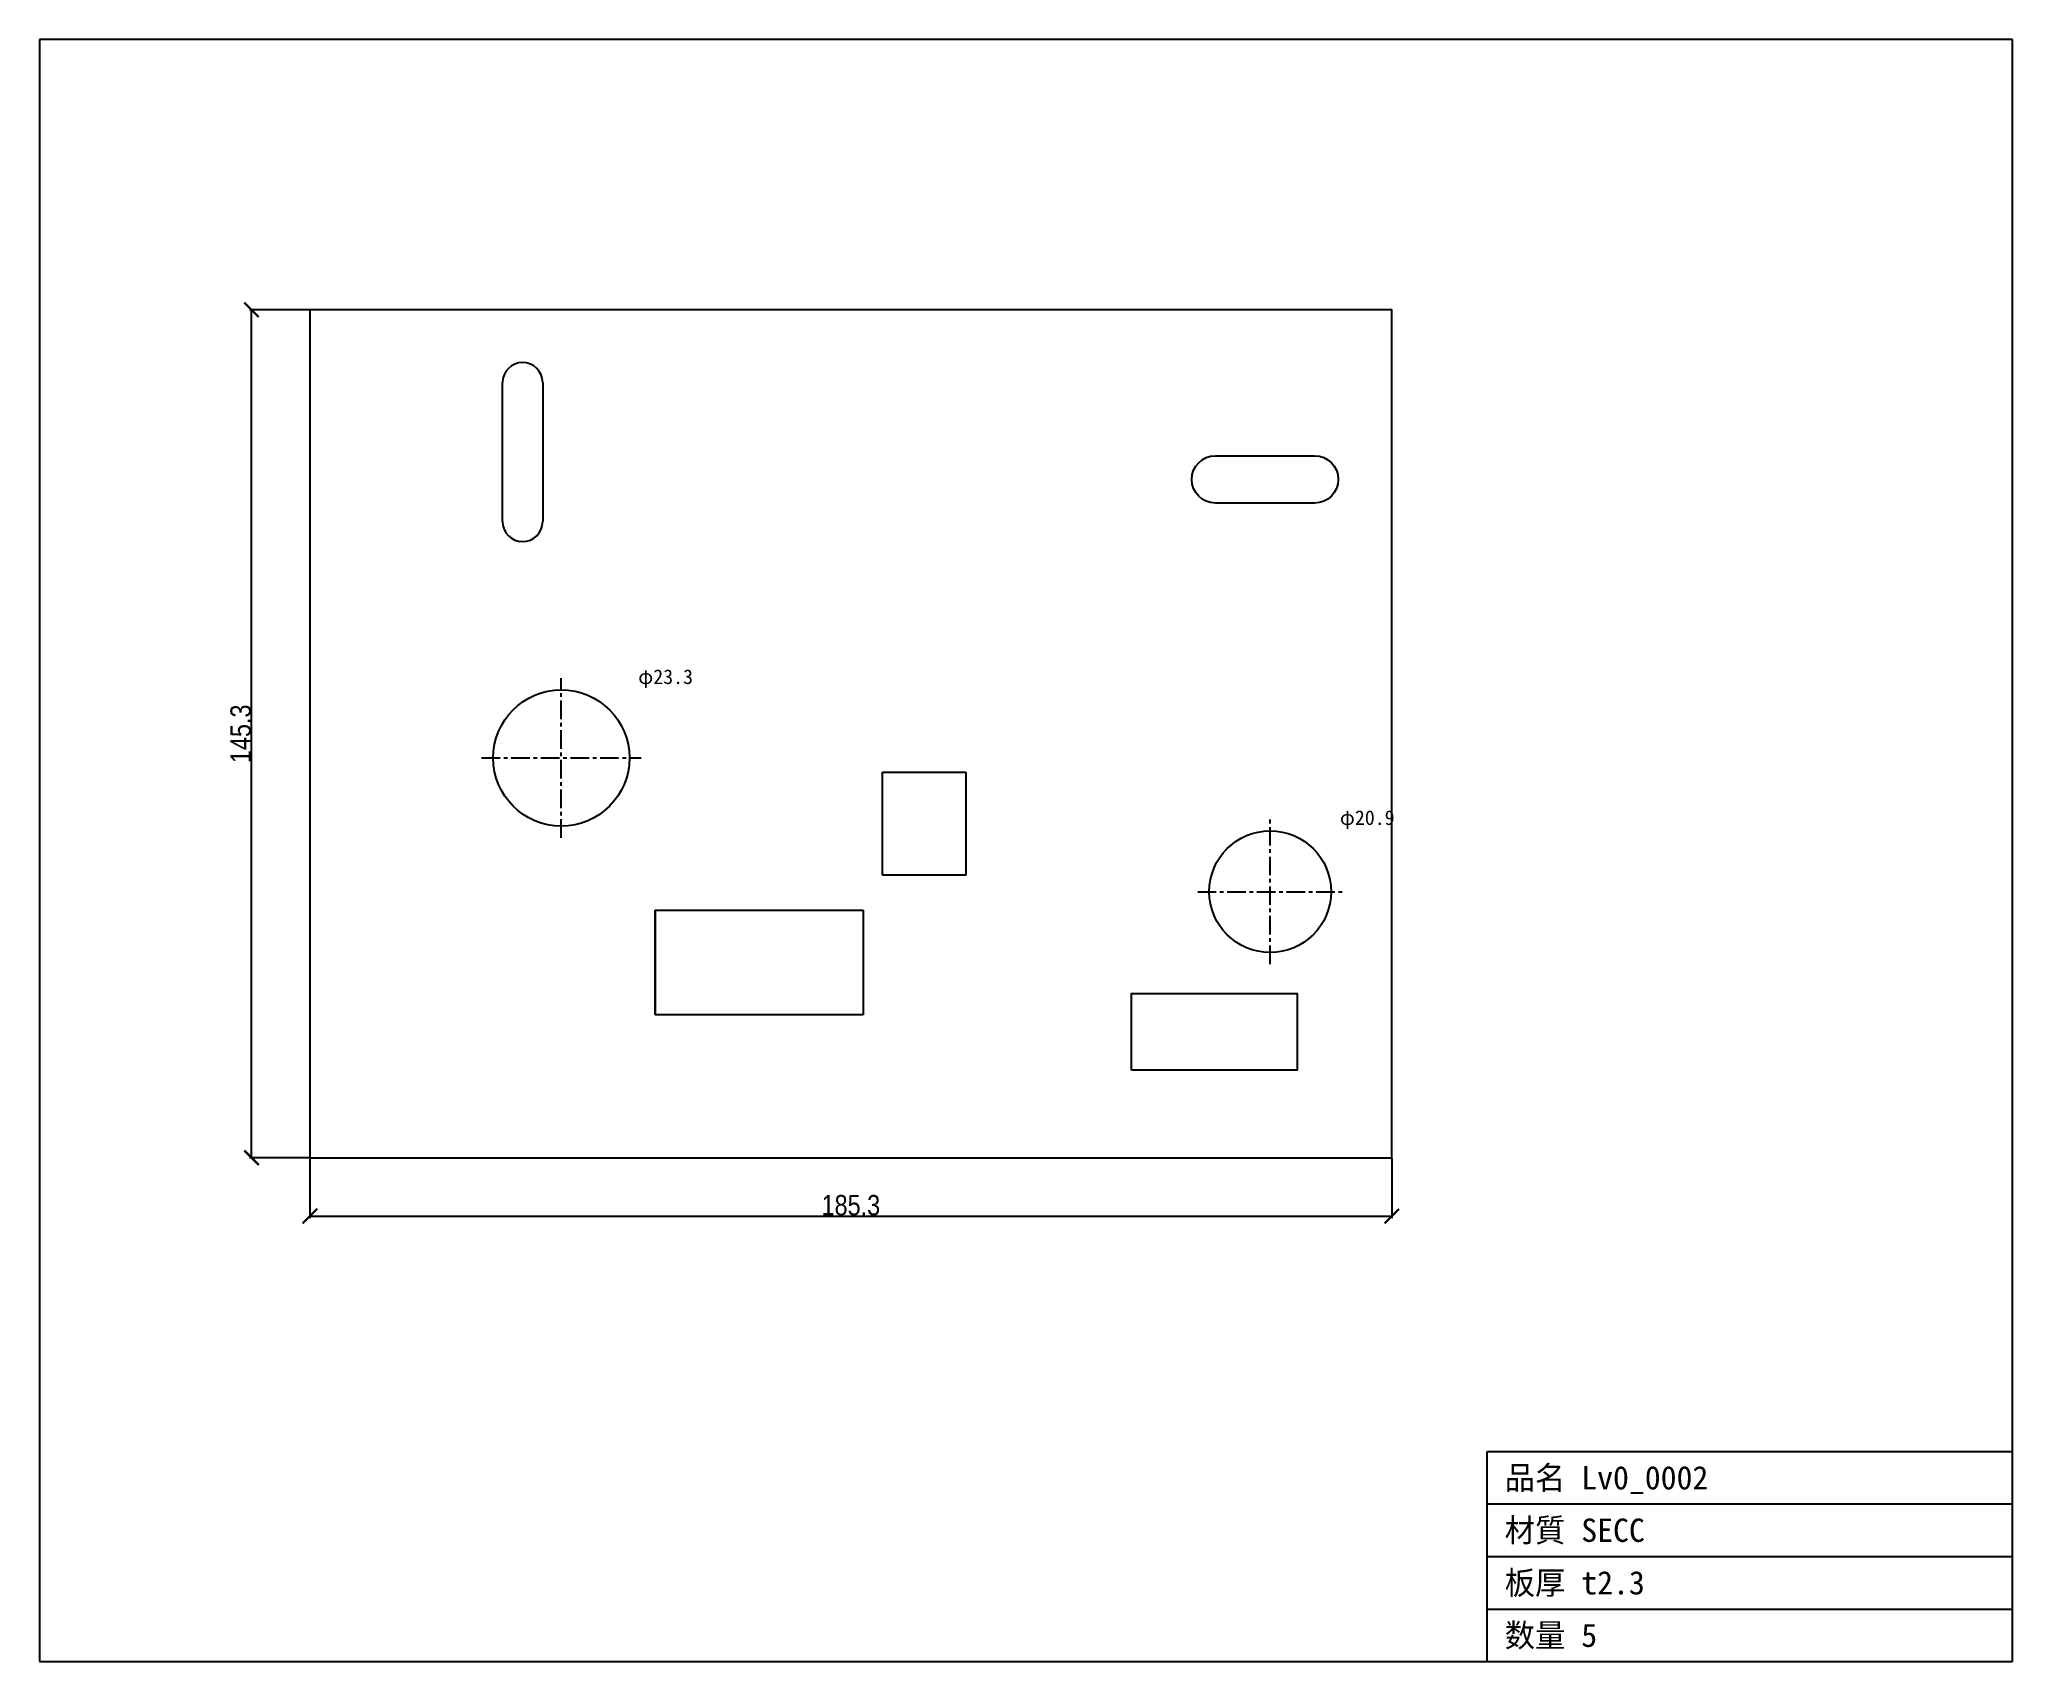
# Model space of a CAD drawing. Header units: millimetres. Extents: x -46 to 292, y -86 to 192.
import ezdxf

# ---------------------------------------------------------------- set-up
doc = ezdxf.new("R2010")
doc.units = ezdxf.units.MM
doc.linetypes.add('CENTER', pattern=[5.08, 3.175, -0.635, 0.635, -0.635])
for name, color, linetype in [('12', 7, 'Continuous'), ('15', 7, 'Continuous'), ('3', 7, 'Continuous'), ('4', 7, 'Continuous'), ('9', 7, 'Continuous')]:
    doc.layers.add(name, color=color, linetype=linetype)
doc.styles.add('OpenSansCondensed-Light', font='OpenSansCondensed-Light.ttf')
doc.dimstyles.new('EZDXF', dxfattribs={"dimtxt": 0.25, "dimasz": 0.175, "dimexe": 0.375, "dimexo": 0.125, "dimgap": 0.1, "dimtad": 1, "dimlfac": 100, "dimzin": 12, "dimdsep": 46, "dimtxsty": 'OpenSansCondensed-Light', "dimblk": 'ARCHTICK', "dimcen": 2.5, "dimazin": 3, "dimtfac": 0.5, "dimtmove": 2, "dimatfit": 3})

# ---------------------------------------------------------------- blocks, each defined once
blk = doc.blocks.new('HOLE_D23_34')
blk.add_circle((0, 0), 11.67)
blk = doc.blocks.new('_ARCHTICK')
at = {"color": 0, "linetype": 'BYBLOCK', "const_width": 0.15}
blk.add_lwpolyline([(-0.5, -0.5), (0.5, 0.5)], dxfattribs=at)

msp = doc.modelspace()

# ---------------------------------------------------------------- linework, layer by layer
at = {"layer": '12', "color": 1, "linetype": 'CENTER'}
for p, q in [((43.06, 54.83), (43.06, 82.17)), ((29.39, 68.5), (56.73, 68.5)), ((164.49, 33.17), (164.49, 58.02)), ((152.07, 45.59), (176.92, 45.59))]:
    msp.add_line(p, q, dxfattribs=at)
at = {"layer": '15', "color": 7, "linetype": 'CONTINUOUS'}
for p, q in [((32.99, 124.78), (32.99, 132.82)), ((39.88, 132.82), (39.88, 109.03)), ((32.99, 122.44), (32.99, 124.78)), ((32.99, 109.03), (32.99, 122.44)), ((98.06, 48.43), (98.06, 66.05)), ((98.06, 66.05), (112.34, 66.05)), ((112.34, 66.05), (112.34, 48.43)), ((112.34, 48.43), (98.06, 48.43)), ((59.16, 34.45), (59.16, 42.43)), ((59.16, 42.43), (59.16, 24.46)), ((59.16, 42.43), (84.8, 42.43)), ((84.8, 42.43), (94.78, 42.43)), ((94.78, 42.43), (94.78, 37.86)), ((94.78, 37.86), (94.78, 37.84)), ((94.78, 37.84), (94.78, 33.19)), ((59.16, 34.09), (59.16, 34.45)), ((59.16, 24.46), (59.16, 34.09)), ((94.78, 33.19), (94.78, 24.46)), ((94.78, 24.46), (59.16, 24.46))]:
    msp.add_line(p, q, dxfattribs=at)
for points in [[(0, 0), (185.33, 0), (185.33, 145.29), (0, 145.29)], [(140.76, 14.99), (140.76, 28.13), (169.09, 28.13), (169.09, 14.99)]]:
    msp.add_lwpolyline(points, close=True, dxfattribs=at)
msp.add_lwpolyline([(155.11, 120.29), (172.11, 120.29, -1), (172.11, 112.18), (155.11, 112.18, -1)], format="xyb", close=True, dxfattribs=at)
msp.add_circle((164.49, 45.59), 10.43, dxfattribs=at)
for centre, start, end in [((36.43, 132.82), 0, 180), ((36.43, 109.03), 180, 0)]:
    msp.add_arc(centre, 3.45, start, end, dxfattribs=at)
at = {"layer": '4', "color": 7, "linetype": 'CONTINUOUS'}
for p, q in [((291.66, 191.62), (-46.33, 191.62)), ((-46.33, 191.62), (-46.33, -86.33)), ((291.66, -86.33), (291.66, 191.62)), ((201.66, -86.33), (201.66, -50.33)), ((201.66, -50.33), (291.66, -50.33)), ((201.66, -59.33), (291.66, -59.33)), ((201.66, -68.33), (291.66, -68.33)), ((201.66, -77.33), (291.66, -77.33)), ((-46.33, -86.33), (291.66, -86.33))]:
    msp.add_line(p, q, dxfattribs=at)

# ---------------------------------------------------------------- block references
at = {"layer": '15', "color": 7, "linetype": 'CONTINUOUS'}
msp.add_blockref('HOLE_D23_34', (43.06, 68.5), dxfattribs=at)

# ---------------------------------------------------------------- texts
at = {"layer": '9', "color": 2}
for s, height, p in [('φ23.3', 2.5, (56.23, 81.17)), ('φ20.9', 2.5, (176.42, 57.02)), ('品名 Lv0_0002', 4, (204.66, -56.83)), ('材質 SECC', 4, (204.66, -65.83)), ('板厚 t2.3', 4, (204.66, -74.83)), ('数量 5', 4, (204.66, -83.83))]:
    msp.add_text(s, height=height, dxfattribs=at).set_placement(p)

# ---------------------------------------------------------------- dimensions: what is measured, and where the dimension line sits
at = {"layer": '3', "color": 2}
msp.add_linear_dim(base=(-10, 0), p1=(0, 0), p2=(0, 145.29), angle=90, dimstyle='EZDXF', override={"dimtxt": 3.5, "dimasz": 2.5, "dimdec": 1, "dimlfac": 1}, dxfattribs=at).render()
msp.add_linear_dim(base=(0, -10), p1=(0, 0), p2=(185.33, 0), dimstyle='EZDXF', override={"dimtxt": 3.5, "dimasz": 2.5, "dimdec": 1, "dimlfac": 1}, dxfattribs=at).render()

doc.saveas('drawing.dxf')
